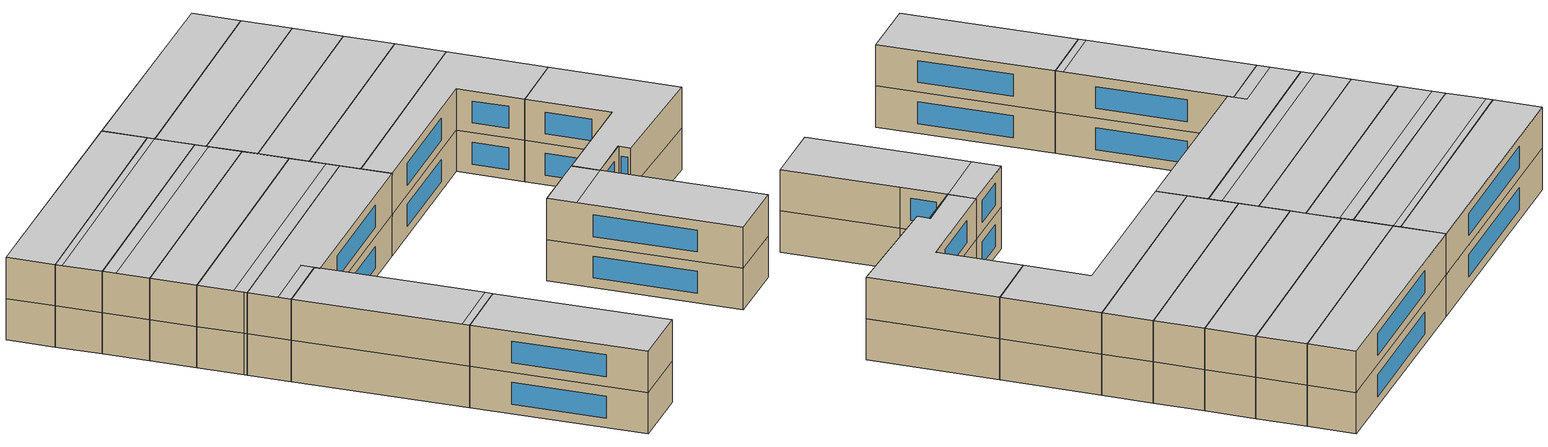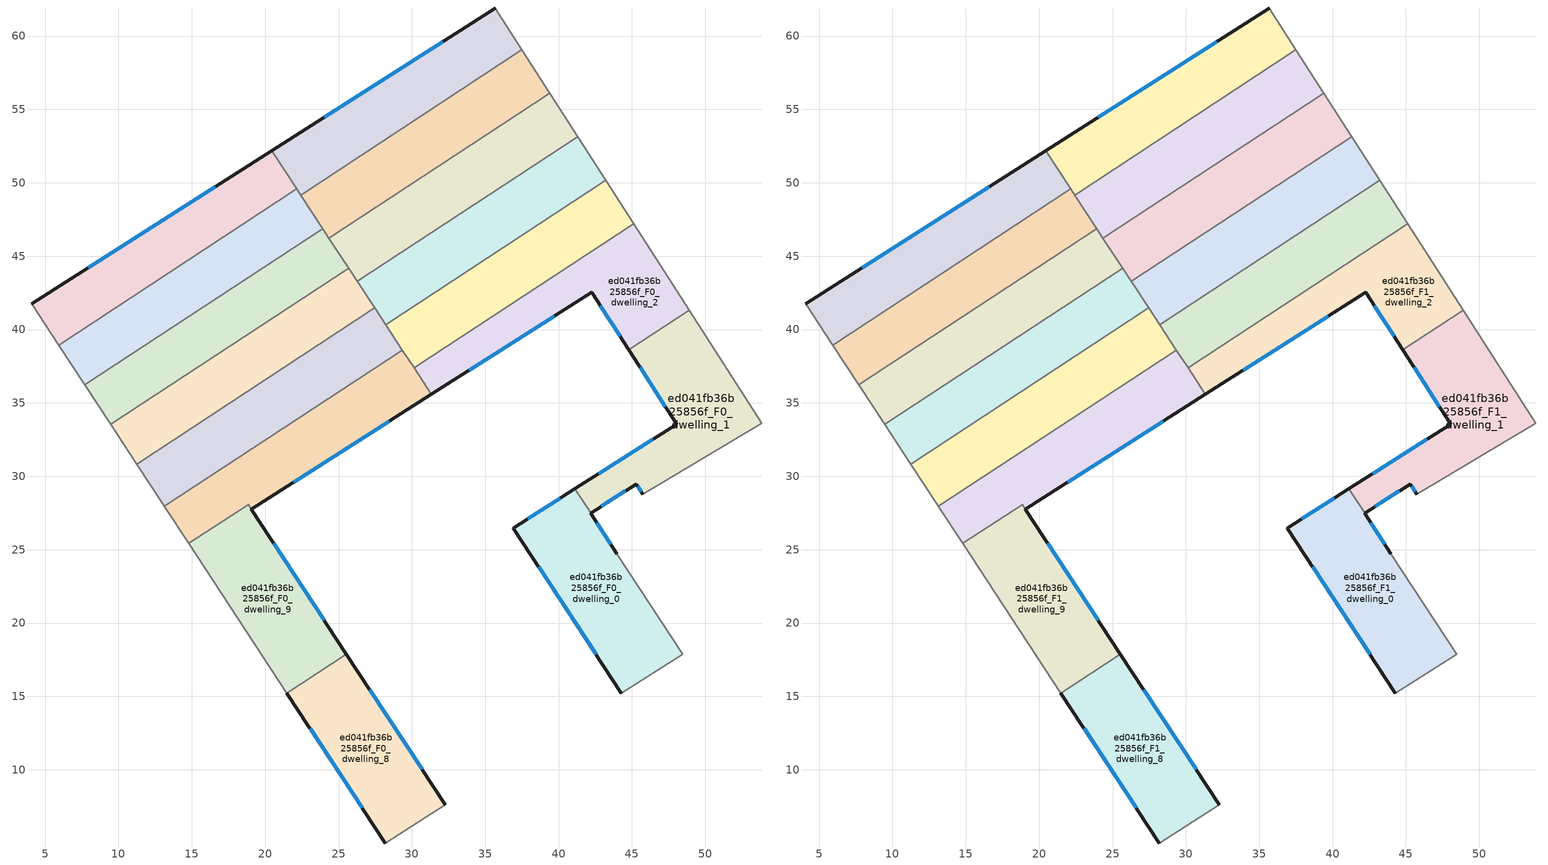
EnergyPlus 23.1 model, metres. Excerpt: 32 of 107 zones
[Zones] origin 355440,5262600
ed041fb36b25856f_F0_dwelling_0
 floor ground (EU_floor_Construction): 45.29,29.47 42.18,27.49 43.98,24.72 48.46,17.87 44.28,15.23 36.92,26.47 41.11,29.13 42.17,27.5 45.25,29.53 z0
 wall outside (EU_wall_Construction): 43.98,24.72 42.18,27.49 45.29,29.47 / 41.11,29.13 36.92,26.47 44.28,15.23 z0:3
 wall to ed041fb36b25856f_F0_dwelling_1 (EU_wall_Construction): 45.29,29.47 45.25,29.53 42.17,27.5 41.11,29.14 z0:3
 wall adiabatic (EU_wall_Construction): 44.28,15.23 48.46,17.87 43.98,24.72 z0:3
 window (EU_Window_Construction): 42.91,27.96 44.56,29.01 / 43.55,25.37 42.6,26.84 / 38.65,23.83 42.55,17.87 / 40.12,28.51 37.9,27.09 z0.7:2.3
ed041fb36b25856f_F0_dwelling_1
 floor ground (EU_floor_Construction): 48.89,41.31 53.84,33.6 45.75,28.77 45.29,29.47 45.25,29.53 42.17,27.5 41.11,29.14 48.04,33.55 44.78,38.62 z0
 wall outside (EU_wall_Construction): 44.78,38.62 48.04,33.55 41.11,29.14 / 45.29,29.47 45.75,28.77 z0:3
 wall to ed041fb36b25856f_F0_dwelling_2 (EU_wall_Construction): 48.89,41.31 44.78,38.62 z0:3
 wall adiabatic (EU_wall_Construction): 45.75,28.77 53.84,33.6 48.89,41.31 z0:3
 window (EU_Window_Construction): 46.41,32.52 42.74,30.17 / 45.55,37.43 47.27,34.74 / 45.4,29.31 45.64,28.94 z0.7:2.3
ed041fb36b25856f_F0_dwelling_10
 floor ground (EU_floor_Construction): 29.35,38.6 31.34,35.59 19.07,27.75 18.85,28.08 14.8,25.42 13.14,27.96 z0
 wall outside (EU_wall_Construction): 19.07,27.75 31.34,35.59 z0:3
 wall to ed041fb36b25856f_F0_dwelling_11 (EU_wall_Construction): 29.35,38.6 13.14,27.96 z0:3
 wall to ed041fb36b25856f_F0_dwelling_9 (EU_wall_Construction): 14.8,25.42 18.85,28.08 19.07,27.75 z0:3
 wall adiabatic (EU_wall_Construction): 13.14,27.96 14.8,25.42 z0:3
 wall to ed041fb36b25856f_F0_dwelling_2 (EU_wall_Construction): 31.34,35.59 30.16,37.38 z0:3
 wall to ed041fb36b25856f_F0_dwelling_3 (EU_wall_Construction): 30.16,37.38 29.35,38.6 z0:3
 window (EU_Window_Construction): 21.95,29.59 28.45,33.75 z0.7:2.3
ed041fb36b25856f_F0_dwelling_11
 floor ground (EU_floor_Construction): 27.47,41.47 29.35,38.6 13.14,27.96 13.03,28.13 11.26,30.83 z0
 wall adiabatic (EU_wall_Construction): 11.26,30.83 13.03,28.13 13.14,27.96 z0:3
 wall to ed041fb36b25856f_F0_dwelling_12 (EU_wall_Construction): 27.47,41.47 11.26,30.83 z0:3
 wall to ed041fb36b25856f_F0_dwelling_3 (EU_wall_Construction): 29.35,38.6 28.22,40.34 z0:3
 wall to ed041fb36b25856f_F0_dwelling_4 (EU_wall_Construction): 28.22,40.34 27.47,41.47 z0:3
ed041fb36b25856f_F0_dwelling_12
 floor ground (EU_floor_Construction): 25.69,44.18 27.47,41.47 11.26,30.83 9.49,33.54 z0
 wall adiabatic (EU_wall_Construction): 9.49,33.54 11.26,30.83 z0:3
 wall to ed041fb36b25856f_F0_dwelling_13 (EU_wall_Construction): 25.69,44.18 9.49,33.54 z0:3
 wall to ed041fb36b25856f_F0_dwelling_4 (EU_wall_Construction): 27.47,41.47 26.28,43.28 z0:3
 wall to ed041fb36b25856f_F0_dwelling_5 (EU_wall_Construction): 26.28,43.28 25.69,44.18 z0:3
ed041fb36b25856f_F0_dwelling_13
 floor ground (EU_floor_Construction): 23.92,46.88 25.69,44.18 9.49,33.54 7.71,36.24 z0
 wall adiabatic (EU_wall_Construction): 7.71,36.24 9.49,33.54 z0:3
 wall to ed041fb36b25856f_F0_dwelling_14 (EU_wall_Construction): 23.92,46.88 7.71,36.24 z0:3
 wall to ed041fb36b25856f_F0_dwelling_5 (EU_wall_Construction): 25.69,44.18 24.35,46.22 z0:3
 wall to ed041fb36b25856f_F0_dwelling_6 (EU_wall_Construction): 24.35,46.22 23.92,46.88 z0:3
ed041fb36b25856f_F0_dwelling_14
 floor ground (EU_floor_Construction): 22.14,49.58 23.92,46.88 7.71,36.24 5.94,38.95 z0
 wall adiabatic (EU_wall_Construction): 5.94,38.95 7.71,36.24 z0:3
 wall to ed041fb36b25856f_F0_dwelling_15 (EU_wall_Construction): 22.14,49.58 5.94,38.95 z0:3
 wall to ed041fb36b25856f_F0_dwelling_6 (EU_wall_Construction): 23.92,46.88 22.42,49.16 z0:3
 wall to ed041fb36b25856f_F0_dwelling_7 (EU_wall_Construction): 22.42,49.16 22.14,49.58 z0:3
ed041fb36b25856f_F0_dwelling_15
 floor ground (EU_floor_Construction): 20.44,52.19 22.14,49.58 5.94,38.95 4.1,41.75 z0
 wall outside (EU_wall_Construction): 20.44,52.19 4.1,41.75 z0:3
 wall adiabatic (EU_wall_Construction): 4.1,41.75 5.94,38.95 z0:3
 wall to ed041fb36b25856f_F0_dwelling_7 (EU_wall_Construction): 22.14,49.58 20.44,52.19 z0:3
 window (EU_Window_Construction): 16.6,49.74 7.93,44.2 z0.7:2.3
ed041fb36b25856f_F0_dwelling_2
 floor ground (EU_floor_Construction): 45.11,47.2 48.89,41.31 44.78,38.62 42.25,42.56 31.34,35.59 30.16,37.38 z0
 wall outside (EU_wall_Construction): 31.34,35.59 42.25,42.56 44.78,38.62 z0:3
 wall to ed041fb36b25856f_F0_dwelling_3 (EU_wall_Construction): 45.11,47.2 30.16,37.38 z0:3
 wall adiabatic (EU_wall_Construction): 48.89,41.31 45.11,47.2 z0:3
 window (EU_Window_Construction): 42.85,41.63 44.19,39.54 / 33.9,37.22 39.69,40.92 z0.7:2.3
ed041fb36b25856f_F0_dwelling_3
 floor ground (EU_floor_Construction): 43.2,50.17 45.11,47.2 30.16,37.38 28.22,40.33 z0
 wall to ed041fb36b25856f_F0_dwelling_4 (EU_wall_Construction): 43.2,50.17 28.22,40.33 z0:3
 wall adiabatic (EU_wall_Construction): 45.11,47.2 43.2,50.17 z0:3
ed041fb36b25856f_F0_dwelling_4
 floor ground (EU_floor_Construction): 41.3,53.14 43.2,50.17 28.22,40.33 26.28,43.28 z0
 wall to ed041fb36b25856f_F0_dwelling_5 (EU_wall_Construction): 41.3,53.14 26.28,43.28 z0:3
 wall adiabatic (EU_wall_Construction): 43.2,50.17 41.3,53.14 z0:3
ed041fb36b25856f_F0_dwelling_5
 floor ground (EU_floor_Construction): 39.4,56.11 41.3,53.14 26.28,43.28 24.35,46.22 z0
 wall to ed041fb36b25856f_F0_dwelling_6 (EU_wall_Construction): 39.4,56.11 24.35,46.22 z0:3
 wall adiabatic (EU_wall_Construction): 41.3,53.14 39.4,56.11 z0:3
ed041fb36b25856f_F0_dwelling_6
 floor ground (EU_floor_Construction): 37.5,59.06 39.4,56.11 24.35,46.22 22.42,49.16 z0
 wall to ed041fb36b25856f_F0_dwelling_7 (EU_wall_Construction): 37.5,59.06 22.42,49.16 z0:3
 wall adiabatic (EU_wall_Construction): 39.4,56.11 37.5,59.06 z0:3
ed041fb36b25856f_F0_dwelling_7
 floor ground (EU_floor_Construction): 35.67,61.91 37.5,59.06 22.42,49.16 20.44,52.19 z0
 wall outside (EU_wall_Construction): 35.67,61.91 20.44,52.19 z0:3
 wall adiabatic (EU_wall_Construction): 37.5,59.06 35.67,61.91 z0:3
 window (EU_Window_Construction): 32.09,59.63 24.01,54.47 z0.7:2.3
ed041fb36b25856f_F0_dwelling_8
 floor ground (EU_floor_Construction): 25.54,17.88 32.27,7.61 28.18,5.01 21.49,15.22 z0
 wall outside (EU_wall_Construction): 21.49,15.22 28.18,5.01 / 32.27,7.61 25.54,17.88 z0:3
 wall to ed041fb36b25856f_F0_dwelling_9 (EU_wall_Construction): 25.54,17.88 21.49,15.22 z0:3
 wall adiabatic (EU_wall_Construction): 28.18,5.01 32.27,7.61 z0:3
 window (EU_Window_Construction): 23.06,12.82 26.61,7.41 / 30.69,10.02 27.12,15.47 z0.7:2.3
ed041fb36b25856f_F0_dwelling_9
 floor ground (EU_floor_Construction): 18.85,28.08 25.54,17.88 21.49,15.22 14.8,25.42 z0
 wall outside (EU_wall_Construction): 25.54,17.88 19.07,27.75 z0:3
 wall adiabatic (EU_wall_Construction): 14.8,25.42 21.49,15.22 z0:3
 window (EU_Window_Construction): 24.02,20.2 20.59,25.43 z0.7:2.3
ed041fb36b25856f_F1_dwelling_0
 floor to ed041fb36b25856f_F0_dwelling_0 (EU_floor_Construction): 45.29,29.47 42.18,27.49 43.98,24.72 48.46,17.87 44.28,15.23 36.92,26.47 41.11,29.14 42.17,27.5 45.25,29.53 z3
 wall outside (EU_wall_Construction): 43.98,24.72 42.18,27.49 45.29,29.47 / 41.11,29.13 36.92,26.47 44.28,15.23 z3:6
 wall to ed041fb36b25856f_F1_dwelling_1 (EU_wall_Construction): 45.29,29.47 45.25,29.53 42.17,27.5 41.11,29.14 z3:6
 wall adiabatic (EU_wall_Construction): 44.28,15.23 48.46,17.87 43.98,24.72 z3:6
 window (EU_Window_Construction): 42.91,27.96 44.56,29.01 / 43.55,25.37 42.6,26.84 / 38.65,23.83 42.55,17.87 / 40.12,28.51 37.9,27.09 z3.7:5.3
 ceiling to ed041fb36b25856f_F2_dwelling_0 (EU_floor_Construction): 48.46,17.87 43.98,24.72 42.18,27.49 38.32,24.96 38.03,24.77 44.28,15.23 z6
 ceiling to ed041fb36b25856f_F2_dwelling_1 (EU_floor_Construction): 42.18,27.49 45.29,29.47 45.25,29.53 42.17,27.5 41.11,29.14 36.92,26.47 38.03,24.77 38.32,24.96 z6
ed041fb36b25856f_F1_dwelling_1
 floor to ed041fb36b25856f_F0_dwelling_1 (EU_floor_Construction): 48.89,41.31 53.84,33.6 45.75,28.77 45.29,29.47 45.25,29.53 42.17,27.5 41.11,29.14 48.04,33.55 44.78,38.62 z3
 wall outside (EU_wall_Construction): 44.78,38.62 48.04,33.55 41.11,29.14 / 45.29,29.47 45.75,28.77 z3:6
 wall to ed041fb36b25856f_F1_dwelling_2 (EU_wall_Construction): 48.89,41.31 44.78,38.62 z3:6
 wall adiabatic (EU_wall_Construction): 45.75,28.77 53.84,33.6 48.89,41.31 z3:6
 window (EU_Window_Construction): 46.41,32.52 42.74,30.17 / 45.55,37.43 47.27,34.74 / 45.4,29.31 45.64,28.94 z3.7:5.3
 ceiling to ed041fb36b25856f_F2_dwelling_1 (EU_floor_Construction): 53.84,33.6 48.89,41.31 44.79,38.62 48.04,33.55 41.11,29.14 42.17,27.5 45.25,29.53 45.29,29.47 45.75,28.77 z6
ed041fb36b25856f_F1_dwelling_10
 floor to ed041fb36b25856f_F0_dwelling_10 (EU_floor_Construction): 29.35,38.6 31.34,35.59 19.07,27.75 18.85,28.08 14.8,25.42 13.14,27.96 z3
 wall outside (EU_wall_Construction): 19.07,27.75 31.34,35.59 z3:6
 wall to ed041fb36b25856f_F1_dwelling_11 (EU_wall_Construction): 29.35,38.6 13.14,27.96 z3:6
 wall to ed041fb36b25856f_F1_dwelling_9 (EU_wall_Construction): 14.8,25.42 18.85,28.08 19.07,27.75 z3:6
 wall adiabatic (EU_wall_Construction): 13.14,27.96 14.8,25.42 z3:6
 wall to ed041fb36b25856f_F1_dwelling_2 (EU_wall_Construction): 31.34,35.59 30.16,37.38 z3:6
 wall to ed041fb36b25856f_F1_dwelling_3 (EU_wall_Construction): 30.16,37.38 29.35,38.6 z3:6
 window (EU_Window_Construction): 21.95,29.59 28.45,33.75 z3.7:5.3
 ceiling to ed041fb36b25856f_F2_dwelling_10 (EU_floor_Construction): 31.34,35.59 29.35,38.6 13.14,27.96 14.3,26.2 18.34,28.85 19.07,27.75 z6
 ceiling to ed041fb36b25856f_F2_dwelling_9 (EU_floor_Construction): 18.85,28.08 18.34,28.85 14.3,26.2 14.8,25.42 z6
ed041fb36b25856f_F1_dwelling_11
 floor to ed041fb36b25856f_F0_dwelling_11 (EU_floor_Construction): 27.47,41.47 29.35,38.6 13.14,27.96 13.03,28.13 11.26,30.83 z3
 wall adiabatic (EU_wall_Construction): 11.26,30.83 13.03,28.13 13.14,27.96 z3:6
 wall to ed041fb36b25856f_F1_dwelling_12 (EU_wall_Construction): 27.47,41.47 11.26,30.83 z3:6
 wall to ed041fb36b25856f_F1_dwelling_3 (EU_wall_Construction): 29.35,38.6 28.22,40.34 z3:6
 wall to ed041fb36b25856f_F1_dwelling_4 (EU_wall_Construction): 28.22,40.34 27.47,41.47 z3:6
 ceiling to ed041fb36b25856f_F2_dwelling_11 (EU_floor_Construction): 28.84,39.39 27.47,41.47 11.26,30.83 12.63,28.74 z6
 ceiling to ed041fb36b25856f_F2_dwelling_10 (EU_floor_Construction): 29.35,38.6 28.84,39.39 12.63,28.74 13.14,27.96 z6
ed041fb36b25856f_F1_dwelling_12
 floor to ed041fb36b25856f_F0_dwelling_12 (EU_floor_Construction): 25.69,44.18 27.47,41.47 11.26,30.83 9.49,33.54 z3
 wall adiabatic (EU_wall_Construction): 9.49,33.54 11.26,30.83 z3:6
 wall to ed041fb36b25856f_F1_dwelling_13 (EU_wall_Construction): 25.69,44.18 9.49,33.54 z3:6
 wall to ed041fb36b25856f_F1_dwelling_4 (EU_wall_Construction): 27.47,41.47 26.28,43.28 z3:6
 wall to ed041fb36b25856f_F1_dwelling_5 (EU_wall_Construction): 26.28,43.28 25.69,44.18 z3:6
 ceiling adiabatic (EU_roof_Construction): 27.47,41.47 25.69,44.18 9.49,33.54 11.26,30.83 z6
ed041fb36b25856f_F1_dwelling_13
 floor to ed041fb36b25856f_F0_dwelling_13 (EU_floor_Construction): 23.92,46.88 25.69,44.18 9.49,33.54 7.71,36.24 z3
 wall adiabatic (EU_wall_Construction): 7.71,36.24 9.49,33.54 z3:6
 wall to ed041fb36b25856f_F1_dwelling_14 (EU_wall_Construction): 23.92,46.88 7.71,36.24 z3:6
 wall to ed041fb36b25856f_F1_dwelling_5 (EU_wall_Construction): 25.69,44.18 24.35,46.22 z3:6
 wall to ed041fb36b25856f_F1_dwelling_6 (EU_wall_Construction): 24.35,46.22 23.92,46.88 z3:6
 ceiling to ed041fb36b25856f_F2_dwelling_13 (EU_floor_Construction): 24.43,46.11 23.92,46.88 7.71,36.24 8.22,35.47 z6
 ceiling to ed041fb36b25856f_F2_dwelling_12 (EU_floor_Construction): 25.69,44.18 24.43,46.11 8.22,35.47 9.49,33.54 z6
ed041fb36b25856f_F1_dwelling_14
 floor to ed041fb36b25856f_F0_dwelling_14 (EU_floor_Construction): 22.14,49.58 23.92,46.88 7.71,36.24 5.94,38.95 z3
 wall adiabatic (EU_wall_Construction): 5.94,38.95 7.71,36.24 z3:6
 wall to ed041fb36b25856f_F1_dwelling_15 (EU_wall_Construction): 22.14,49.58 5.94,38.95 z3:6
 wall to ed041fb36b25856f_F1_dwelling_6 (EU_wall_Construction): 23.92,46.88 22.42,49.16 z3:6
 wall to ed041fb36b25856f_F1_dwelling_7 (EU_wall_Construction): 22.42,49.16 22.14,49.58 z3:6
 ceiling to ed041fb36b25856f_F2_dwelling_14 (EU_floor_Construction): 22.4,49.2 22.14,49.58 5.94,38.95 6.19,38.56 z6
 ceiling to ed041fb36b25856f_F2_dwelling_13 (EU_floor_Construction): 23.92,46.88 22.4,49.2 6.19,38.56 7.71,36.24 z6
ed041fb36b25856f_F1_dwelling_15
 floor to ed041fb36b25856f_F0_dwelling_15 (EU_floor_Construction): 20.44,52.19 22.14,49.58 5.94,38.95 4.1,41.75 z3
 wall outside (EU_wall_Construction): 20.44,52.19 4.1,41.75 z3:6
 wall adiabatic (EU_wall_Construction): 4.1,41.75 5.94,38.95 z3:6
 wall to ed041fb36b25856f_F1_dwelling_7 (EU_wall_Construction): 22.14,49.58 20.44,52.19 z3:6
 window (EU_Window_Construction): 16.6,49.74 7.93,44.2 z3.7:5.3
 ceiling to ed041fb36b25856f_F2_dwelling_14 (EU_floor_Construction): 22.14,49.58 20.44,52.19 4.1,41.75 5.94,38.95 z6
ed041fb36b25856f_F1_dwelling_2
 floor to ed041fb36b25856f_F0_dwelling_2 (EU_floor_Construction): 45.11,47.2 48.89,41.31 44.78,38.62 42.25,42.56 31.34,35.59 30.16,37.38 z3
 wall outside (EU_wall_Construction): 31.34,35.59 42.25,42.56 44.78,38.62 z3:6
 wall to ed041fb36b25856f_F1_dwelling_3 (EU_wall_Construction): 45.11,47.2 30.16,37.38 z3:6
 wall adiabatic (EU_wall_Construction): 48.89,41.31 45.11,47.2 z3:6
 window (EU_Window_Construction): 42.85,41.63 44.19,39.54 / 33.9,37.22 39.69,40.92 z3.7:5.3
 ceiling to ed041fb36b25856f_F2_dwelling_2 (EU_floor_Construction): 44.79,38.62 48.89,41.31 45.11,47.2 30.16,37.38 31.34,35.59 42.25,42.56 z6
ed041fb36b25856f_F1_dwelling_3
 floor to ed041fb36b25856f_F0_dwelling_3 (EU_floor_Construction): 43.2,50.17 45.11,47.2 30.16,37.38 28.22,40.33 z3
 wall to ed041fb36b25856f_F1_dwelling_4 (EU_wall_Construction): 43.2,50.17 28.22,40.33 z3:6
 wall adiabatic (EU_wall_Construction): 45.11,47.2 43.2,50.17 z3:6
 ceiling to ed041fb36b25856f_F2_dwelling_3 (EU_floor_Construction): 45.11,47.2 43.2,50.17 28.22,40.33 30.16,37.38 z6
ed041fb36b25856f_F1_dwelling_4
 floor to ed041fb36b25856f_F0_dwelling_4 (EU_floor_Construction): 41.3,53.14 43.2,50.17 28.22,40.33 26.28,43.28 z3
 wall to ed041fb36b25856f_F1_dwelling_5 (EU_wall_Construction): 41.3,53.14 26.28,43.28 z3:6
 wall adiabatic (EU_wall_Construction): 43.2,50.17 41.3,53.14 z3:6
 ceiling to ed041fb36b25856f_F2_dwelling_4 (EU_floor_Construction): 43.2,50.17 41.3,53.14 26.28,43.28 28.22,40.33 z6
ed041fb36b25856f_F1_dwelling_5
 floor to ed041fb36b25856f_F0_dwelling_5 (EU_floor_Construction): 39.4,56.11 41.3,53.14 26.28,43.28 24.35,46.22 z3
 wall to ed041fb36b25856f_F1_dwelling_6 (EU_wall_Construction): 39.4,56.11 24.35,46.22 z3:6
 wall adiabatic (EU_wall_Construction): 41.3,53.14 39.4,56.11 z3:6
 ceiling to ed041fb36b25856f_F2_dwelling_5 (EU_floor_Construction): 41.3,53.14 39.4,56.1 24.35,46.22 26.28,43.28 z6
ed041fb36b25856f_F1_dwelling_6
 floor to ed041fb36b25856f_F0_dwelling_6 (EU_floor_Construction): 37.5,59.06 39.4,56.11 24.35,46.22 22.42,49.16 z3
 wall to ed041fb36b25856f_F1_dwelling_7 (EU_wall_Construction): 37.5,59.06 22.42,49.16 z3:6
 wall adiabatic (EU_wall_Construction): 39.4,56.11 37.5,59.06 z3:6
 ceiling to ed041fb36b25856f_F2_dwelling_6 (EU_floor_Construction): 39.4,56.11 37.5,59.06 22.42,49.16 24.35,46.22 z6
ed041fb36b25856f_F1_dwelling_7
 floor to ed041fb36b25856f_F0_dwelling_7 (EU_floor_Construction): 35.67,61.91 37.5,59.06 22.42,49.16 20.44,52.19 z3
 wall outside (EU_wall_Construction): 35.67,61.91 20.44,52.19 z3:6
 wall adiabatic (EU_wall_Construction): 37.5,59.06 35.67,61.91 z3:6
 window (EU_Window_Construction): 32.09,59.63 24.01,54.47 z3.7:5.3
 ceiling to ed041fb36b25856f_F2_dwelling_7 (EU_floor_Construction): 37.5,59.06 35.67,61.91 20.44,52.19 22.42,49.16 z6
ed041fb36b25856f_F1_dwelling_8
 floor to ed041fb36b25856f_F0_dwelling_8 (EU_floor_Construction): 25.54,17.88 32.27,7.61 28.18,5.01 21.49,15.22 z3
 wall outside (EU_wall_Construction): 21.49,15.22 28.18,5.01 / 32.27,7.61 25.54,17.88 z3:6
 wall to ed041fb36b25856f_F1_dwelling_9 (EU_wall_Construction): 25.54,17.88 21.49,15.22 z3:6
 wall adiabatic (EU_wall_Construction): 28.18,5.01 32.27,7.61 z3:6
 window (EU_Window_Construction): 23.06,12.82 26.61,7.41 / 30.69,10.02 27.12,15.47 z3.7:5.3
 ceiling to ed041fb36b25856f_F2_dwelling_8 (EU_floor_Construction): 32.27,7.61 25.54,17.88 21.49,15.22 28.18,5.01 z6
ed041fb36b25856f_F1_dwelling_9
 floor to ed041fb36b25856f_F0_dwelling_9 (EU_floor_Construction): 18.85,28.08 25.54,17.88 21.49,15.22 14.8,25.42 z3
 wall outside (EU_wall_Construction): 25.54,17.88 19.07,27.75 z3:6
 wall adiabatic (EU_wall_Construction): 14.8,25.42 21.49,15.22 z3:6
 window (EU_Window_Construction): 24.02,20.2 20.59,25.43 z3.7:5.3
 ceiling to ed041fb36b25856f_F2_dwelling_9 (EU_floor_Construction): 25.24,18.34 18.85,28.08 14.8,25.42 21.19,15.68 z6
 ceiling to ed041fb36b25856f_F2_dwelling_8 (EU_floor_Construction): 25.54,17.88 25.24,18.34 21.19,15.68 21.49,15.22 z6
[Building]
EU S2 Campaign: North Axis=0; Terrain=City; Solar Distribution=FullExterior
[Site:Location]
Budapest.Ferenc.Liszt.Intl.AP: Latitude=47.437; Longitude=19.256; Time Zone=1; Elevation=185
[SizingPeriod:WeatherFileDays]
AnnualSizingPeriod: Begin Month=1; Begin Day of Month=1; End Month=12; End Day of Month=31; Day of Week for Start Day=Monday; Use Weather File Daylight Saving Period=No; Use Weather File Rain and Snow Indicators=No
[MATERIAL]
EU_InternalMass_Material: Roughness=MediumRough; Thickness=0.1; Conductivity=1; Density=1800; Specific Heat=900; Thermal Absorptance=0.9; Solar Absorptance=0.7; Visible Absorptance=0.7
[MATERIAL:NOMASS] Roughness=MediumRough; Thermal Absorptance=0.9; Solar Absorptance=0.7; Visible Absorptance=0.7
Name | Thermal Resistance
EU_wall_NoMass | 0.832559
EU_roof_NoMass | 1.39638
EU_floor_NoMass | 0.872794
[WINDOWMATERIAL:SIMPLEGLAZINGSYSTEM]
EU_Window_SimpleGlazing: UFactor=2.79869; Solar Heat Gain Coefficient=0.75; Visible Transmittance=0.75
[CONSTRUCTION]
EU_wall_Construction: EU_wall_NoMass
EU_roof_Construction: EU_roof_NoMass
EU_floor_Construction: EU_floor_NoMass
EU_Window_Construction: EU_Window_SimpleGlazing
EU_InternalMass_Construction: EU_InternalMass_Material
[ZONE] Type=1; Multiplier=1; Ceiling Height=autocalculate; Floor Area=autocalculate; Part of Total Floor Area=Yes
Name | Volume
ed041fb36b25856f_F0_dwelling_0 | 199.986
ed041fb36b25856f_F1_dwelling_0 | 200.004
ed041fb36b25856f_F0_dwelling_1 | 193.593
ed041fb36b25856f_F1_dwelling_1 | 193.6
ed041fb36b25856f_F0_dwelling_10; ed041fb36b25856f_F1_dwelling_10 | 197.643
ed041fb36b25856f_F0_dwelling_11; ed041fb36b25856f_F1_dwelling_11 | 199.769
ed041fb36b25856f_F0_dwelling_12; ed041fb36b25856f_F1_dwelling_12 | 188.139
ed041fb36b25856f_F0_dwelling_13; ed041fb36b25856f_F1_dwelling_13 | 188.102
ed041fb36b25856f_F0_dwelling_14; ed041fb36b25856f_F1_dwelling_14 | 188.103
ed041fb36b25856f_F0_dwelling_15; ed041fb36b25856f_F1_dwelling_15 | 188.138
ed041fb36b25856f_F0_dwelling_2; ed041fb36b25856f_F1_dwelling_2 | 189.871
ed041fb36b25856f_F0_dwelling_3; ed041fb36b25856f_F1_dwelling_3 | 189.85
ed041fb36b25856f_F0_dwelling_4; ed041fb36b25856f_F1_dwelling_4 | 189.864
ed041fb36b25856f_F0_dwelling_5; ed041fb36b25856f_F1_dwelling_5 | 189.846
ed041fb36b25856f_F0_dwelling_6; ed041fb36b25856f_F1_dwelling_6 | 189.845
ed041fb36b25856f_F0_dwelling_7; ed041fb36b25856f_F1_dwelling_7 | 189.853
ed041fb36b25856f_F0_dwelling_8; ed041fb36b25856f_F1_dwelling_8 | 177.954
ed041fb36b25856f_F0_dwelling_9; ed041fb36b25856f_F1_dwelling_9 | 177.066
[INTERNALMASS] Construction=EU_InternalMass_Construction
Name | Zone or ZoneList | Surface Area
ed041fb36b25856f_F0_dwelling_0_EU_InternalMass | ed041fb36b25856f_F0_dwelling_0 | 66.6684
ed041fb36b25856f_F0_dwelling_1_EU_InternalMass | ed041fb36b25856f_F0_dwelling_1 | 64.5316
ed041fb36b25856f_F0_dwelling_2_EU_InternalMass | ed041fb36b25856f_F0_dwelling_2 | 63.2904
ed041fb36b25856f_F0_dwelling_3_EU_InternalMass | ed041fb36b25856f_F0_dwelling_3 | 63.2835
ed041fb36b25856f_F0_dwelling_4_EU_InternalMass | ed041fb36b25856f_F0_dwelling_4 | 63.2879
ed041fb36b25856f_F0_dwelling_5_EU_InternalMass | ed041fb36b25856f_F0_dwelling_5 | 63.2818
ed041fb36b25856f_F0_dwelling_6_EU_InternalMass | ed041fb36b25856f_F0_dwelling_6 | 63.2816
ed041fb36b25856f_F0_dwelling_7_EU_InternalMass | ed041fb36b25856f_F0_dwelling_7 | 63.2845
ed041fb36b25856f_F0_dwelling_8_EU_InternalMass | ed041fb36b25856f_F0_dwelling_8 | 59.318
ed041fb36b25856f_F0_dwelling_9_EU_InternalMass | ed041fb36b25856f_F0_dwelling_9 | 59.0477
ed041fb36b25856f_F0_dwelling_10_EU_InternalMass | ed041fb36b25856f_F0_dwelling_10 | 65.8809
ed041fb36b25856f_F0_dwelling_11_EU_InternalMass | ed041fb36b25856f_F0_dwelling_11 | 66.5897
ed041fb36b25856f_F0_dwelling_12_EU_InternalMass | ed041fb36b25856f_F0_dwelling_12 | 62.7131
ed041fb36b25856f_F0_dwelling_13_EU_InternalMass | ed041fb36b25856f_F0_dwelling_13 | 62.7009
ed041fb36b25856f_F0_dwelling_14_EU_InternalMass | ed041fb36b25856f_F0_dwelling_14 | 62.7009
ed041fb36b25856f_F0_dwelling_15_EU_InternalMass | ed041fb36b25856f_F0_dwelling_15 | 62.7127
ed041fb36b25856f_F1_dwelling_0_EU_InternalMass | ed041fb36b25856f_F1_dwelling_0 | 66.6684
ed041fb36b25856f_F1_dwelling_1_EU_InternalMass | ed041fb36b25856f_F1_dwelling_1 | 64.5316
ed041fb36b25856f_F1_dwelling_2_EU_InternalMass | ed041fb36b25856f_F1_dwelling_2 | 63.2904
ed041fb36b25856f_F1_dwelling_3_EU_InternalMass | ed041fb36b25856f_F1_dwelling_3 | 63.2835
ed041fb36b25856f_F1_dwelling_4_EU_InternalMass | ed041fb36b25856f_F1_dwelling_4 | 63.2879
ed041fb36b25856f_F1_dwelling_5_EU_InternalMass | ed041fb36b25856f_F1_dwelling_5 | 63.2818
ed041fb36b25856f_F1_dwelling_6_EU_InternalMass | ed041fb36b25856f_F1_dwelling_6 | 63.2816
ed041fb36b25856f_F1_dwelling_7_EU_InternalMass | ed041fb36b25856f_F1_dwelling_7 | 63.2845
ed041fb36b25856f_F1_dwelling_8_EU_InternalMass | ed041fb36b25856f_F1_dwelling_8 | 59.318
ed041fb36b25856f_F1_dwelling_9_EU_InternalMass | ed041fb36b25856f_F1_dwelling_9 | 59.0477
ed041fb36b25856f_F1_dwelling_10_EU_InternalMass | ed041fb36b25856f_F1_dwelling_10 | 65.8809
ed041fb36b25856f_F1_dwelling_11_EU_InternalMass | ed041fb36b25856f_F1_dwelling_11 | 66.5897
ed041fb36b25856f_F1_dwelling_12_EU_InternalMass | ed041fb36b25856f_F1_dwelling_12 | 62.7131
ed041fb36b25856f_F1_dwelling_13_EU_InternalMass | ed041fb36b25856f_F1_dwelling_13 | 62.7009
ed041fb36b25856f_F1_dwelling_14_EU_InternalMass | ed041fb36b25856f_F1_dwelling_14 | 62.7009
ed041fb36b25856f_F1_dwelling_15_EU_InternalMass | ed041fb36b25856f_F1_dwelling_15 | 62.7127
[OTHEREQUIPMENT] Fuel Type=Electricity; Design Level Calculation Method=Watts/Area; Power per Zone Floor Area=1; Fraction Latent=0; Fraction Radiant=0; Fraction Lost=0; Carbon Dioxide Generation Rate=0; EndUse Subcategory=EU_Step8_InternalGains
Name | Zone or ZoneList or Space or SpaceList | Schedule
EU_Step8_InternalGain_ed041fb36b25856f_F0_dwelling_0_f000 | ed041fb36b25856f_F0_dwelling_0 | EU_Step8_GainSchedule_ed041fb36b25856f_F0_dwelling_0_f000
EU_Step8_InternalGain_ed041fb36b25856f_F0_dwelling_1_f000 | ed041fb36b25856f_F0_dwelling_1 | EU_Step8_GainSchedule_ed041fb36b25856f_F0_dwelling_1_f000
EU_Step8_InternalGain_ed041fb36b25856f_F0_dwelling_2_f000 | ed041fb36b25856f_F0_dwelling_2 | EU_Step8_GainSchedule_ed041fb36b25856f_F0_dwelling_2_f000
EU_Step8_InternalGain_ed041fb36b25856f_F0_dwelling_3_f000 | ed041fb36b25856f_F0_dwelling_3 | EU_Step8_GainSchedule_ed041fb36b25856f_F0_dwelling_3_f000
EU_Step8_InternalGain_ed041fb36b25856f_F0_dwelling_4_f000 | ed041fb36b25856f_F0_dwelling_4 | EU_Step8_GainSchedule_ed041fb36b25856f_F0_dwelling_4_f000
EU_Step8_InternalGain_ed041fb36b25856f_F0_dwelling_5_f000 | ed041fb36b25856f_F0_dwelling_5 | EU_Step8_GainSchedule_ed041fb36b25856f_F0_dwelling_5_f000
EU_Step8_InternalGain_ed041fb36b25856f_F0_dwelling_6_f000 | ed041fb36b25856f_F0_dwelling_6 | EU_Step8_GainSchedule_ed041fb36b25856f_F0_dwelling_6_f000
EU_Step8_InternalGain_ed041fb36b25856f_F0_dwelling_7_f000 | ed041fb36b25856f_F0_dwelling_7 | EU_Step8_GainSchedule_ed041fb36b25856f_F0_dwelling_7_f000
EU_Step8_InternalGain_ed041fb36b25856f_F0_dwelling_8_f000 | ed041fb36b25856f_F0_dwelling_8 | EU_Step8_GainSchedule_ed041fb36b25856f_F0_dwelling_8_f000
EU_Step8_InternalGain_ed041fb36b25856f_F0_dwelling_9_f000 | ed041fb36b25856f_F0_dwelling_9 | EU_Step8_GainSchedule_ed041fb36b25856f_F0_dwelling_9_f000
EU_Step8_InternalGain_ed041fb36b25856f_F0_dwelling_10_f000 | ed041fb36b25856f_F0_dwelling_10 | EU_Step8_GainSchedule_ed041fb36b25856f_F0_dwelling_10_f000
EU_Step8_InternalGain_ed041fb36b25856f_F0_dwelling_11_f000 | ed041fb36b25856f_F0_dwelling_11 | EU_Step8_GainSchedule_ed041fb36b25856f_F0_dwelling_11_f000
EU_Step8_InternalGain_ed041fb36b25856f_F0_dwelling_12_f000 | ed041fb36b25856f_F0_dwelling_12 | EU_Step8_GainSchedule_ed041fb36b25856f_F0_dwelling_12_f000
EU_Step8_InternalGain_ed041fb36b25856f_F0_dwelling_13_f000 | ed041fb36b25856f_F0_dwelling_13 | EU_Step8_GainSchedule_ed041fb36b25856f_F0_dwelling_13_f000
EU_Step8_InternalGain_ed041fb36b25856f_F0_dwelling_14_f000 | ed041fb36b25856f_F0_dwelling_14 | EU_Step8_GainSchedule_ed041fb36b25856f_F0_dwelling_14_f000
EU_Step8_InternalGain_ed041fb36b25856f_F0_dwelling_15_f000 | ed041fb36b25856f_F0_dwelling_15 | EU_Step8_GainSchedule_ed041fb36b25856f_F0_dwelling_15_f000
EU_Step8_InternalGain_ed041fb36b25856f_F1_dwelling_0_f000 | ed041fb36b25856f_F1_dwelling_0 | EU_Step8_GainSchedule_ed041fb36b25856f_F1_dwelling_0_f000
EU_Step8_InternalGain_ed041fb36b25856f_F1_dwelling_1_f000 | ed041fb36b25856f_F1_dwelling_1 | EU_Step8_GainSchedule_ed041fb36b25856f_F1_dwelling_1_f000
EU_Step8_InternalGain_ed041fb36b25856f_F1_dwelling_2_f000 | ed041fb36b25856f_F1_dwelling_2 | EU_Step8_GainSchedule_ed041fb36b25856f_F1_dwelling_2_f000
EU_Step8_InternalGain_ed041fb36b25856f_F1_dwelling_3_f000 | ed041fb36b25856f_F1_dwelling_3 | EU_Step8_GainSchedule_ed041fb36b25856f_F1_dwelling_3_f000
EU_Step8_InternalGain_ed041fb36b25856f_F1_dwelling_4_f000 | ed041fb36b25856f_F1_dwelling_4 | EU_Step8_GainSchedule_ed041fb36b25856f_F1_dwelling_4_f000
EU_Step8_InternalGain_ed041fb36b25856f_F1_dwelling_5_f000 | ed041fb36b25856f_F1_dwelling_5 | EU_Step8_GainSchedule_ed041fb36b25856f_F1_dwelling_5_f000
EU_Step8_InternalGain_ed041fb36b25856f_F1_dwelling_6_f000 | ed041fb36b25856f_F1_dwelling_6 | EU_Step8_GainSchedule_ed041fb36b25856f_F1_dwelling_6_f000
EU_Step8_InternalGain_ed041fb36b25856f_F1_dwelling_7_f000 | ed041fb36b25856f_F1_dwelling_7 | EU_Step8_GainSchedule_ed041fb36b25856f_F1_dwelling_7_f000
EU_Step8_InternalGain_ed041fb36b25856f_F1_dwelling_8_f000 | ed041fb36b25856f_F1_dwelling_8 | EU_Step8_GainSchedule_ed041fb36b25856f_F1_dwelling_8_f000
EU_Step8_InternalGain_ed041fb36b25856f_F1_dwelling_9_f000 | ed041fb36b25856f_F1_dwelling_9 | EU_Step8_GainSchedule_ed041fb36b25856f_F1_dwelling_9_f000
EU_Step8_InternalGain_ed041fb36b25856f_F1_dwelling_10_f000 | ed041fb36b25856f_F1_dwelling_10 | EU_Step8_GainSchedule_ed041fb36b25856f_F1_dwelling_10_f000
EU_Step8_InternalGain_ed041fb36b25856f_F1_dwelling_11_f000 | ed041fb36b25856f_F1_dwelling_11 | EU_Step8_GainSchedule_ed041fb36b25856f_F1_dwelling_11_f000
EU_Step8_InternalGain_ed041fb36b25856f_F1_dwelling_12_f000 | ed041fb36b25856f_F1_dwelling_12 | EU_Step8_GainSchedule_ed041fb36b25856f_F1_dwelling_12_f000
EU_Step8_InternalGain_ed041fb36b25856f_F1_dwelling_13_f000 | ed041fb36b25856f_F1_dwelling_13 | EU_Step8_GainSchedule_ed041fb36b25856f_F1_dwelling_13_f000
EU_Step8_InternalGain_ed041fb36b25856f_F1_dwelling_14_f000 | ed041fb36b25856f_F1_dwelling_14 | EU_Step8_GainSchedule_ed041fb36b25856f_F1_dwelling_14_f000
EU_Step8_InternalGain_ed041fb36b25856f_F1_dwelling_15_f000 | ed041fb36b25856f_F1_dwelling_15 | EU_Step8_GainSchedule_ed041fb36b25856f_F1_dwelling_15_f000
[ZONEVENTILATION:DESIGNFLOWRATE] Schedule=EU_AlwaysOn; Design Flow Rate Calculation Method=AirChanges/Hour; Air Changes per Hour=0.475469; Ventilation Type=Natural; Fan Pressure Rise=0; Fan Total Efficiency=1; Constant Term Coefficient=1; Temperature Term Coefficient=0; Velocity Term Coefficient=0; Velocity Squared Term Coefficient=0; Minimum Indoor Temperature=-100; Maximum Indoor Temperature=100; Delta Temperature=-100; Minimum Outdoor Temperature=-100; Maximum Outdoor Temperature=100; Maximum Wind Speed=40
Name | Zone or ZoneList or Space or SpaceList
EU_ConstantAir_ed041fb36b25856f_F0_dwelling_0 | ed041fb36b25856f_F0_dwelling_0
EU_ConstantAir_ed041fb36b25856f_F0_dwelling_1 | ed041fb36b25856f_F0_dwelling_1
EU_ConstantAir_ed041fb36b25856f_F0_dwelling_2 | ed041fb36b25856f_F0_dwelling_2
EU_ConstantAir_ed041fb36b25856f_F0_dwelling_3 | ed041fb36b25856f_F0_dwelling_3
EU_ConstantAir_ed041fb36b25856f_F0_dwelling_4 | ed041fb36b25856f_F0_dwelling_4
EU_ConstantAir_ed041fb36b25856f_F0_dwelling_5 | ed041fb36b25856f_F0_dwelling_5
EU_ConstantAir_ed041fb36b25856f_F0_dwelling_6 | ed041fb36b25856f_F0_dwelling_6
EU_ConstantAir_ed041fb36b25856f_F0_dwelling_7 | ed041fb36b25856f_F0_dwelling_7
EU_ConstantAir_ed041fb36b25856f_F0_dwelling_8 | ed041fb36b25856f_F0_dwelling_8
EU_ConstantAir_ed041fb36b25856f_F0_dwelling_9 | ed041fb36b25856f_F0_dwelling_9
EU_ConstantAir_ed041fb36b25856f_F0_dwelling_10 | ed041fb36b25856f_F0_dwelling_10
EU_ConstantAir_ed041fb36b25856f_F0_dwelling_11 | ed041fb36b25856f_F0_dwelling_11
EU_ConstantAir_ed041fb36b25856f_F0_dwelling_12 | ed041fb36b25856f_F0_dwelling_12
EU_ConstantAir_ed041fb36b25856f_F0_dwelling_13 | ed041fb36b25856f_F0_dwelling_13
EU_ConstantAir_ed041fb36b25856f_F0_dwelling_14 | ed041fb36b25856f_F0_dwelling_14
EU_ConstantAir_ed041fb36b25856f_F0_dwelling_15 | ed041fb36b25856f_F0_dwelling_15
EU_ConstantAir_ed041fb36b25856f_F1_dwelling_0 | ed041fb36b25856f_F1_dwelling_0
EU_ConstantAir_ed041fb36b25856f_F1_dwelling_1 | ed041fb36b25856f_F1_dwelling_1
EU_ConstantAir_ed041fb36b25856f_F1_dwelling_2 | ed041fb36b25856f_F1_dwelling_2
EU_ConstantAir_ed041fb36b25856f_F1_dwelling_3 | ed041fb36b25856f_F1_dwelling_3
EU_ConstantAir_ed041fb36b25856f_F1_dwelling_4 | ed041fb36b25856f_F1_dwelling_4
EU_ConstantAir_ed041fb36b25856f_F1_dwelling_5 | ed041fb36b25856f_F1_dwelling_5
EU_ConstantAir_ed041fb36b25856f_F1_dwelling_6 | ed041fb36b25856f_F1_dwelling_6
EU_ConstantAir_ed041fb36b25856f_F1_dwelling_7 | ed041fb36b25856f_F1_dwelling_7
EU_ConstantAir_ed041fb36b25856f_F1_dwelling_8 | ed041fb36b25856f_F1_dwelling_8
EU_ConstantAir_ed041fb36b25856f_F1_dwelling_9 | ed041fb36b25856f_F1_dwelling_9
EU_ConstantAir_ed041fb36b25856f_F1_dwelling_10 | ed041fb36b25856f_F1_dwelling_10
EU_ConstantAir_ed041fb36b25856f_F1_dwelling_11 | ed041fb36b25856f_F1_dwelling_11
EU_ConstantAir_ed041fb36b25856f_F1_dwelling_12 | ed041fb36b25856f_F1_dwelling_12
EU_ConstantAir_ed041fb36b25856f_F1_dwelling_13 | ed041fb36b25856f_F1_dwelling_13
EU_ConstantAir_ed041fb36b25856f_F1_dwelling_14 | ed041fb36b25856f_F1_dwelling_14
EU_ConstantAir_ed041fb36b25856f_F1_dwelling_15 | ed041fb36b25856f_F1_dwelling_15
[HVACTEMPLATE:THERMOSTAT] Constant Heating Setpoint=20; Constant Cooling Setpoint=50
EU_HeatOnly_ed041fb36b25856f_F0_dwelling_0; EU_HeatOnly_ed041fb36b25856f_F0_dwelling_1; EU_HeatOnly_ed041fb36b25856f_F0_dwelling_2; EU_HeatOnly_ed041fb36b25856f_F0_dwelling_3; EU_HeatOnly_ed041fb36b25856f_F0_dwelling_4; EU_HeatOnly_ed041fb36b25856f_F0_dwelling_5; EU_HeatOnly_ed041fb36b25856f_F0_dwelling_6; EU_HeatOnly_ed041fb36b25856f_F0_dwelling_7; EU_HeatOnly_ed041fb36b25856f_F0_dwelling_8; EU_HeatOnly_ed041fb36b25856f_F0_dwelling_9; EU_HeatOnly_ed041fb36b25856f_F0_dwelling_10; EU_HeatOnly_ed041fb36b25856f_F0_dwelling_11; EU_HeatOnly_ed041fb36b25856f_F0_dwelling_12; EU_HeatOnly_ed041fb36b25856f_F0_dwelling_13; EU_HeatOnly_ed041fb36b25856f_F0_dwelling_14; EU_HeatOnly_ed041fb36b25856f_F0_dwelling_15; EU_HeatOnly_ed041fb36b25856f_F1_dwelling_0; EU_HeatOnly_ed041fb36b25856f_F1_dwelling_1; EU_HeatOnly_ed041fb36b25856f_F1_dwelling_2; EU_HeatOnly_ed041fb36b25856f_F1_dwelling_3; EU_HeatOnly_ed041fb36b25856f_F1_dwelling_4; EU_HeatOnly_ed041fb36b25856f_F1_dwelling_5; EU_HeatOnly_ed041fb36b25856f_F1_dwelling_6; EU_HeatOnly_ed041fb36b25856f_F1_dwelling_7; EU_HeatOnly_ed041fb36b25856f_F1_dwelling_8; EU_HeatOnly_ed041fb36b25856f_F1_dwelling_9; EU_HeatOnly_ed041fb36b25856f_F1_dwelling_10; EU_HeatOnly_ed041fb36b25856f_F1_dwelling_11; EU_HeatOnly_ed041fb36b25856f_F1_dwelling_12; EU_HeatOnly_ed041fb36b25856f_F1_dwelling_13; EU_HeatOnly_ed041fb36b25856f_F1_dwelling_14; EU_HeatOnly_ed041fb36b25856f_F1_dwelling_15; EU_HeatOnly_ed041fb36b25856f_F2_dwelling_0; EU_HeatOnly_ed041fb36b25856f_F2_dwelling_1; EU_HeatOnly_ed041fb36b25856f_F2_dwelling_2; EU_HeatOnly_ed041fb36b25856f_F2_dwelling_3; EU_HeatOnly_ed041fb36b25856f_F2_dwelling_4; EU_HeatOnly_ed041fb36b25856f_F2_dwelling_5; EU_HeatOnly_ed041fb36b25856f_F2_dwelling_6; EU_HeatOnly_ed041fb36b25856f_F2_dwelling_7; EU_HeatOnly_ed041fb36b25856f_F2_dwelling_8; EU_HeatOnly_ed041fb36b25856f_F2_dwelling_9; EU_HeatOnly_ed041fb36b25856f_F2_dwelling_10; EU_HeatOnly_ed041fb36b25856f_F2_dwelling_11; EU_HeatOnly_ed041fb36b25856f_F2_dwelling_12; EU_HeatOnly_ed041fb36b25856f_F2_dwelling_13; EU_HeatOnly_ed041fb36b25856f_F2_dwelling_14; EU_HeatOnly_ed041fb36b25856f_F3_dwelling_0; EU_HeatOnly_ed041fb36b25856f_F3_dwelling_1; EU_HeatOnly_ed041fb36b25856f_F3_dwelling_2; EU_HeatOnly_ed041fb36b25856f_F3_dwelling_3; EU_HeatOnly_ed041fb36b25856f_F3_dwelling_4; EU_HeatOnly_ed041fb36b25856f_F3_dwelling_5; EU_HeatOnly_ed041fb36b25856f_F3_dwelling_6; EU_HeatOnly_ed041fb36b25856f_F3_dwelling_7
[HVACTEMPLATE:ZONE:IDEALLOADSAIRSYSTEM] System Availability Schedule=EU_AlwaysOn; Maximum Heating Supply Air Temperature=50; Minimum Cooling Supply Air Temperature=13; Maximum Heating Supply Air Humidity Ratio=0.0156; Minimum Cooling Supply Air Humidity Ratio=0.0077; Heating Limit=NoLimit; Cooling Limit=NoLimit; Heating Availability Schedule=EU_AlwaysOn; Cooling Availability Schedule=EU_CoolingOff; Dehumidification Control Type=ConstantSensibleHeatRatio; Cooling Sensible Heat Ratio=0.7; Dehumidification Setpoint=60; Humidification Control Type=None; Humidification Setpoint=30; Outdoor Air Method=None; Outdoor Air Flow Rate per Person=0.00944; Outdoor Air Flow Rate per Zone Floor Area=0; Outdoor Air Flow Rate per Zone=0; Demand Controlled Ventilation Type=None; Outdoor Air Economizer Type=NoEconomizer; Heat Recovery Type=None; Sensible Heat Recovery Effectiveness=0.7; Latent Heat Recovery Effectiveness=0.65
Name | Template Thermostat
ed041fb36b25856f_F0_dwelling_0 | EU_HeatOnly_ed041fb36b25856f_F0_dwelling_0
ed041fb36b25856f_F0_dwelling_1 | EU_HeatOnly_ed041fb36b25856f_F0_dwelling_1
ed041fb36b25856f_F0_dwelling_2 | EU_HeatOnly_ed041fb36b25856f_F0_dwelling_2
ed041fb36b25856f_F0_dwelling_3 | EU_HeatOnly_ed041fb36b25856f_F0_dwelling_3
ed041fb36b25856f_F0_dwelling_4 | EU_HeatOnly_ed041fb36b25856f_F0_dwelling_4
ed041fb36b25856f_F0_dwelling_5 | EU_HeatOnly_ed041fb36b25856f_F0_dwelling_5
ed041fb36b25856f_F0_dwelling_6 | EU_HeatOnly_ed041fb36b25856f_F0_dwelling_6
ed041fb36b25856f_F0_dwelling_7 | EU_HeatOnly_ed041fb36b25856f_F0_dwelling_7
ed041fb36b25856f_F0_dwelling_8 | EU_HeatOnly_ed041fb36b25856f_F0_dwelling_8
ed041fb36b25856f_F0_dwelling_9 | EU_HeatOnly_ed041fb36b25856f_F0_dwelling_9
ed041fb36b25856f_F0_dwelling_10 | EU_HeatOnly_ed041fb36b25856f_F0_dwelling_10
ed041fb36b25856f_F0_dwelling_11 | EU_HeatOnly_ed041fb36b25856f_F0_dwelling_11
ed041fb36b25856f_F0_dwelling_12 | EU_HeatOnly_ed041fb36b25856f_F0_dwelling_12
ed041fb36b25856f_F0_dwelling_13 | EU_HeatOnly_ed041fb36b25856f_F0_dwelling_13
ed041fb36b25856f_F0_dwelling_14 | EU_HeatOnly_ed041fb36b25856f_F0_dwelling_14
ed041fb36b25856f_F0_dwelling_15 | EU_HeatOnly_ed041fb36b25856f_F0_dwelling_15
ed041fb36b25856f_F1_dwelling_0 | EU_HeatOnly_ed041fb36b25856f_F1_dwelling_0
ed041fb36b25856f_F1_dwelling_1 | EU_HeatOnly_ed041fb36b25856f_F1_dwelling_1
ed041fb36b25856f_F1_dwelling_2 | EU_HeatOnly_ed041fb36b25856f_F1_dwelling_2
ed041fb36b25856f_F1_dwelling_3 | EU_HeatOnly_ed041fb36b25856f_F1_dwelling_3
ed041fb36b25856f_F1_dwelling_4 | EU_HeatOnly_ed041fb36b25856f_F1_dwelling_4
ed041fb36b25856f_F1_dwelling_5 | EU_HeatOnly_ed041fb36b25856f_F1_dwelling_5
ed041fb36b25856f_F1_dwelling_6 | EU_HeatOnly_ed041fb36b25856f_F1_dwelling_6
ed041fb36b25856f_F1_dwelling_7 | EU_HeatOnly_ed041fb36b25856f_F1_dwelling_7
ed041fb36b25856f_F1_dwelling_8 | EU_HeatOnly_ed041fb36b25856f_F1_dwelling_8
ed041fb36b25856f_F1_dwelling_9 | EU_HeatOnly_ed041fb36b25856f_F1_dwelling_9
ed041fb36b25856f_F1_dwelling_10 | EU_HeatOnly_ed041fb36b25856f_F1_dwelling_10
ed041fb36b25856f_F1_dwelling_11 | EU_HeatOnly_ed041fb36b25856f_F1_dwelling_11
ed041fb36b25856f_F1_dwelling_12 | EU_HeatOnly_ed041fb36b25856f_F1_dwelling_12
ed041fb36b25856f_F1_dwelling_13 | EU_HeatOnly_ed041fb36b25856f_F1_dwelling_13
ed041fb36b25856f_F1_dwelling_14 | EU_HeatOnly_ed041fb36b25856f_F1_dwelling_14
ed041fb36b25856f_F1_dwelling_15 | EU_HeatOnly_ed041fb36b25856f_F1_dwelling_15
[SIZING:ZONE] Zone Cooling Design Supply Air Temperature Input Method=SupplyAirTemperature; Zone Cooling Design Supply Air Temperature=13; Zone Heating Design Supply Air Temperature Input Method=SupplyAirTemperature; Zone Heating Design Supply Air Temperature=50; Zone Cooling Design Supply Air Humidity Ratio=0.008; Zone Heating Design Supply Air Humidity Ratio=0.008; Cooling Design Air Flow Method=DesignDay; Cooling Design Air Flow Rate=0; Cooling Minimum Air Flow per Zone Floor Area=0.000762; Cooling Minimum Air Flow=0; Cooling Minimum Air Flow Fraction=0.2; Heating Design Air Flow Method=DesignDay; Heating Design Air Flow Rate=0; Heating Maximum Air Flow per Zone Floor Area=0.002032; Heating Maximum Air Flow=0.141576; Heating Maximum Air Flow Fraction=0.3; Account for Dedicated Outdoor Air System=No; Dedicated Outdoor Air System Control Strategy=NeutralSupplyAir; Dedicated Outdoor Air Low Setpoint Temperature for Design=autosize; Dedicated Outdoor Air High Setpoint Temperature for Design=autosize; Zone Load Sizing Method=Sensible Load Only No Latent Load; Zone Latent Cooling Design Supply Air Humidity Ratio Input Method=HumidityRatioDifference; Zone Cooling Design Supply Air Humidity Ratio Difference=0.005; Zone Latent Heating Design Supply Air Humidity Ratio Input Method=HumidityRatioDifference; Zone Humidification Design Supply Air Humidity Ratio Difference=0.005
ed041fb36b25856f_F0_dwelling_0; ed041fb36b25856f_F0_dwelling_1; ed041fb36b25856f_F0_dwelling_2; ed041fb36b25856f_F0_dwelling_3; ed041fb36b25856f_F0_dwelling_4; ed041fb36b25856f_F0_dwelling_5; ed041fb36b25856f_F0_dwelling_6; ed041fb36b25856f_F0_dwelling_7; ed041fb36b25856f_F0_dwelling_8; ed041fb36b25856f_F0_dwelling_9; ed041fb36b25856f_F0_dwelling_10; ed041fb36b25856f_F0_dwelling_11; ed041fb36b25856f_F0_dwelling_12; ed041fb36b25856f_F0_dwelling_13; ed041fb36b25856f_F0_dwelling_14; ed041fb36b25856f_F0_dwelling_15; ed041fb36b25856f_F1_dwelling_0; ed041fb36b25856f_F1_dwelling_1; ed041fb36b25856f_F1_dwelling_2; ed041fb36b25856f_F1_dwelling_3; ed041fb36b25856f_F1_dwelling_4; ed041fb36b25856f_F1_dwelling_5; ed041fb36b25856f_F1_dwelling_6; ed041fb36b25856f_F1_dwelling_7; ed041fb36b25856f_F1_dwelling_8; ed041fb36b25856f_F1_dwelling_9; ed041fb36b25856f_F1_dwelling_10; ed041fb36b25856f_F1_dwelling_11; ed041fb36b25856f_F1_dwelling_12; ed041fb36b25856f_F1_dwelling_13; ed041fb36b25856f_F1_dwelling_14; ed041fb36b25856f_F1_dwelling_15
[SCHEDULE:CONSTANT]
Name | Hourly Value
EU_AlwaysOn | 1
EU_CoolingOff | 0
[SCHEDULE:FILE] Column Number=1; Rows to Skip at Top=0; Number of Hours of Data=8760; Column Separator=Comma; Interpolate to Timestep=No; Minutes per Item=60; Adjust Schedule for Daylight Savings=Yes
Name | File
EU_Step8_GainSchedule_ed041fb36b25856f_F0_dwelling_0_f000 | ../../schedules/ed041fb36b25856f/ed041fb36b25856f_F0_dwelling_0_f000_gain.csv
EU_Step8_GainSchedule_ed041fb36b25856f_F0_dwelling_1_f000 | ../../schedules/ed041fb36b25856f/ed041fb36b25856f_F0_dwelling_1_f000_gain.csv
EU_Step8_GainSchedule_ed041fb36b25856f_F0_dwelling_2_f000 | ../../schedules/ed041fb36b25856f/ed041fb36b25856f_F0_dwelling_2_f000_gain.csv
EU_Step8_GainSchedule_ed041fb36b25856f_F0_dwelling_3_f000 | ../../schedules/ed041fb36b25856f/ed041fb36b25856f_F0_dwelling_3_f000_gain.csv
EU_Step8_GainSchedule_ed041fb36b25856f_F0_dwelling_4_f000 | ../../schedules/ed041fb36b25856f/ed041fb36b25856f_F0_dwelling_4_f000_gain.csv
EU_Step8_GainSchedule_ed041fb36b25856f_F0_dwelling_5_f000 | ../../schedules/ed041fb36b25856f/ed041fb36b25856f_F0_dwelling_5_f000_gain.csv
EU_Step8_GainSchedule_ed041fb36b25856f_F0_dwelling_6_f000 | ../../schedules/ed041fb36b25856f/ed041fb36b25856f_F0_dwelling_6_f000_gain.csv
EU_Step8_GainSchedule_ed041fb36b25856f_F0_dwelling_7_f000 | ../../schedules/ed041fb36b25856f/ed041fb36b25856f_F0_dwelling_7_f000_gain.csv
EU_Step8_GainSchedule_ed041fb36b25856f_F0_dwelling_8_f000 | ../../schedules/ed041fb36b25856f/ed041fb36b25856f_F0_dwelling_8_f000_gain.csv
EU_Step8_GainSchedule_ed041fb36b25856f_F0_dwelling_9_f000 | ../../schedules/ed041fb36b25856f/ed041fb36b25856f_F0_dwelling_9_f000_gain.csv
EU_Step8_GainSchedule_ed041fb36b25856f_F0_dwelling_10_f000 | ../../schedules/ed041fb36b25856f/ed041fb36b25856f_F0_dwelling_10_f000_gain.csv
EU_Step8_GainSchedule_ed041fb36b25856f_F0_dwelling_11_f000 | ../../schedules/ed041fb36b25856f/ed041fb36b25856f_F0_dwelling_11_f000_gain.csv
EU_Step8_GainSchedule_ed041fb36b25856f_F0_dwelling_12_f000 | ../../schedules/ed041fb36b25856f/ed041fb36b25856f_F0_dwelling_12_f000_gain.csv
EU_Step8_GainSchedule_ed041fb36b25856f_F0_dwelling_13_f000 | ../../schedules/ed041fb36b25856f/ed041fb36b25856f_F0_dwelling_13_f000_gain.csv
EU_Step8_GainSchedule_ed041fb36b25856f_F0_dwelling_14_f000 | ../../schedules/ed041fb36b25856f/ed041fb36b25856f_F0_dwelling_14_f000_gain.csv
EU_Step8_GainSchedule_ed041fb36b25856f_F0_dwelling_15_f000 | ../../schedules/ed041fb36b25856f/ed041fb36b25856f_F0_dwelling_15_f000_gain.csv
EU_Step8_GainSchedule_ed041fb36b25856f_F1_dwelling_0_f000 | ../../schedules/ed041fb36b25856f/ed041fb36b25856f_F1_dwelling_0_f000_gain.csv
EU_Step8_GainSchedule_ed041fb36b25856f_F1_dwelling_1_f000 | ../../schedules/ed041fb36b25856f/ed041fb36b25856f_F1_dwelling_1_f000_gain.csv
EU_Step8_GainSchedule_ed041fb36b25856f_F1_dwelling_2_f000 | ../../schedules/ed041fb36b25856f/ed041fb36b25856f_F1_dwelling_2_f000_gain.csv
EU_Step8_GainSchedule_ed041fb36b25856f_F1_dwelling_3_f000 | ../../schedules/ed041fb36b25856f/ed041fb36b25856f_F1_dwelling_3_f000_gain.csv
EU_Step8_GainSchedule_ed041fb36b25856f_F1_dwelling_4_f000 | ../../schedules/ed041fb36b25856f/ed041fb36b25856f_F1_dwelling_4_f000_gain.csv
EU_Step8_GainSchedule_ed041fb36b25856f_F1_dwelling_5_f000 | ../../schedules/ed041fb36b25856f/ed041fb36b25856f_F1_dwelling_5_f000_gain.csv
EU_Step8_GainSchedule_ed041fb36b25856f_F1_dwelling_6_f000 | ../../schedules/ed041fb36b25856f/ed041fb36b25856f_F1_dwelling_6_f000_gain.csv
EU_Step8_GainSchedule_ed041fb36b25856f_F1_dwelling_7_f000 | ../../schedules/ed041fb36b25856f/ed041fb36b25856f_F1_dwelling_7_f000_gain.csv
EU_Step8_GainSchedule_ed041fb36b25856f_F1_dwelling_8_f000 | ../../schedules/ed041fb36b25856f/ed041fb36b25856f_F1_dwelling_8_f000_gain.csv
EU_Step8_GainSchedule_ed041fb36b25856f_F1_dwelling_9_f000 | ../../schedules/ed041fb36b25856f/ed041fb36b25856f_F1_dwelling_9_f000_gain.csv
EU_Step8_GainSchedule_ed041fb36b25856f_F1_dwelling_10_f000 | ../../schedules/ed041fb36b25856f/ed041fb36b25856f_F1_dwelling_10_f000_gain.csv
EU_Step8_GainSchedule_ed041fb36b25856f_F1_dwelling_11_f000 | ../../schedules/ed041fb36b25856f/ed041fb36b25856f_F1_dwelling_11_f000_gain.csv
EU_Step8_GainSchedule_ed041fb36b25856f_F1_dwelling_12_f000 | ../../schedules/ed041fb36b25856f/ed041fb36b25856f_F1_dwelling_12_f000_gain.csv
EU_Step8_GainSchedule_ed041fb36b25856f_F1_dwelling_13_f000 | ../../schedules/ed041fb36b25856f/ed041fb36b25856f_F1_dwelling_13_f000_gain.csv
EU_Step8_GainSchedule_ed041fb36b25856f_F1_dwelling_14_f000 | ../../schedules/ed041fb36b25856f/ed041fb36b25856f_F1_dwelling_14_f000_gain.csv
EU_Step8_GainSchedule_ed041fb36b25856f_F1_dwelling_15_f000 | ../../schedules/ed041fb36b25856f/ed041fb36b25856f_F1_dwelling_15_f000_gain.csv
